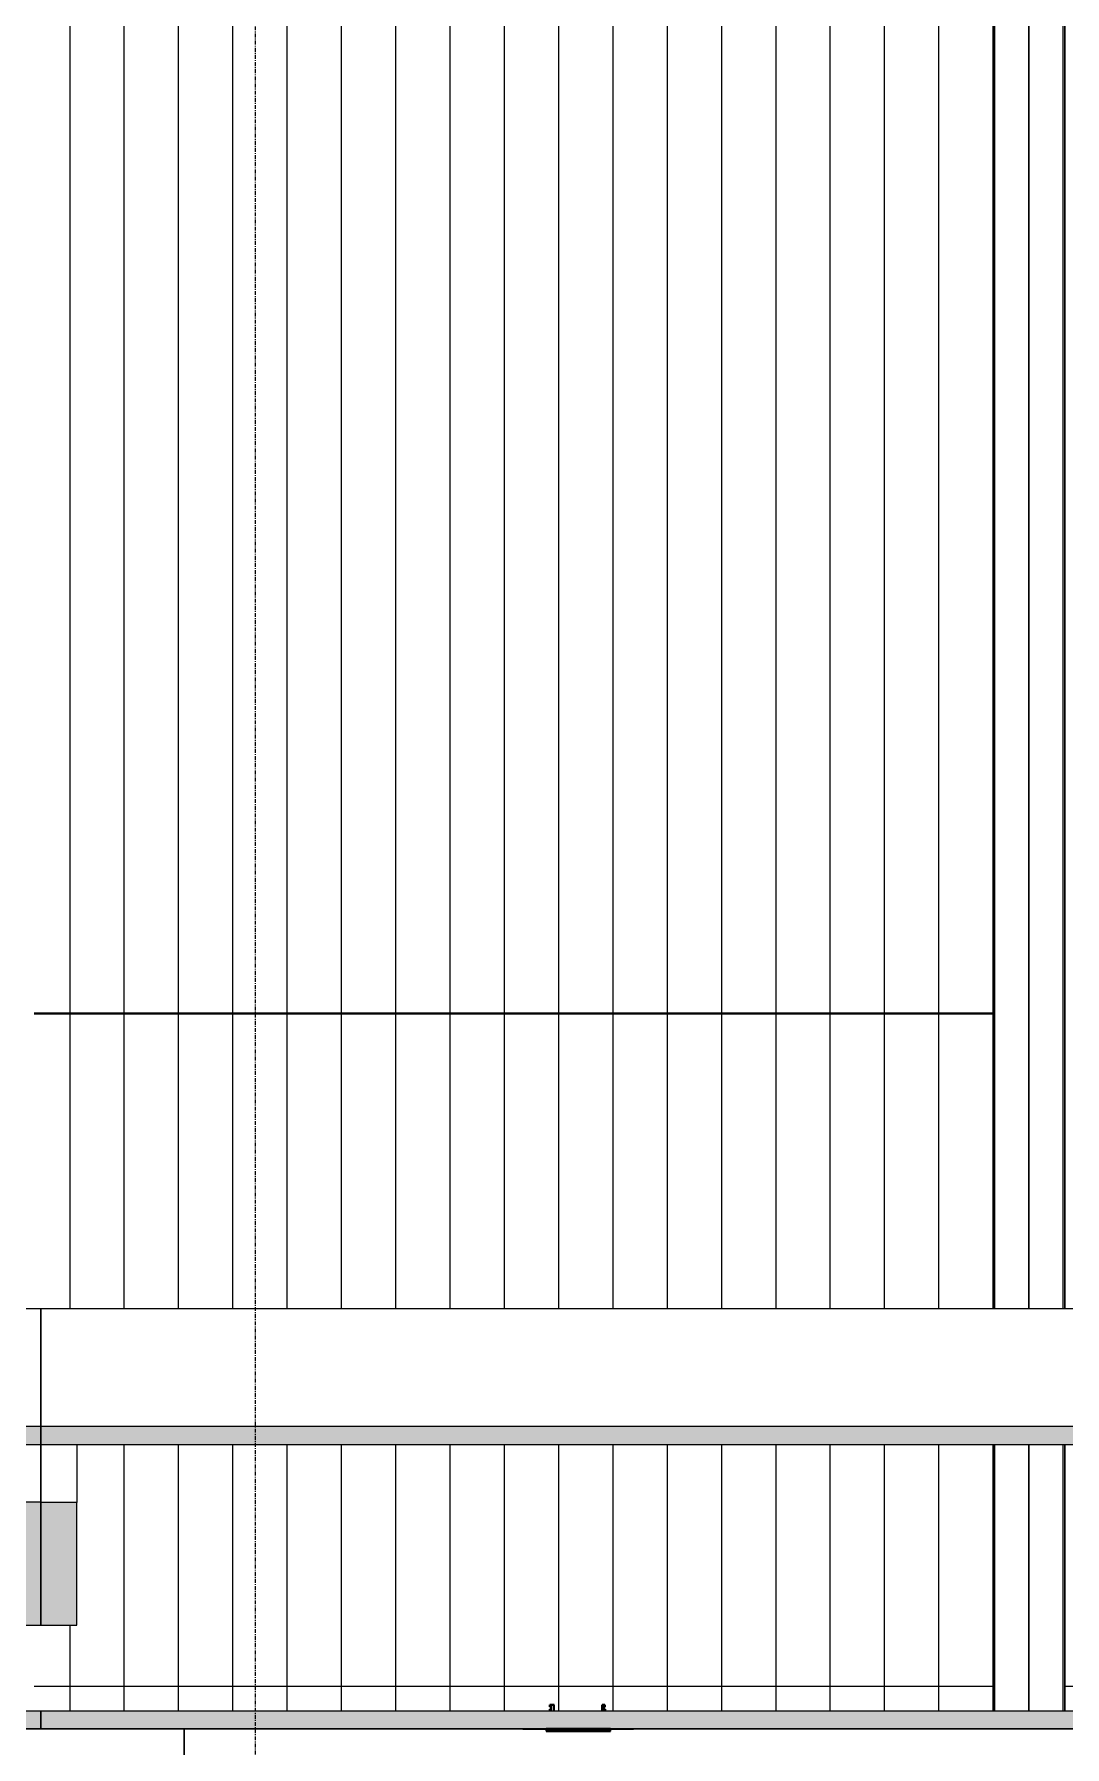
# Model space of a CAD drawing. Header units: millimetres. Extents: x -153298 to 620751, y -313239 to 250031.
# Drawn here: x 90058 to 91499, y -290922 to -288528 of the extents above; entities that cross this region are included whole.
import ezdxf

# ---------------------------------------------------------------- set-up
doc = ezdxf.new("R2010")
doc.units = ezdxf.units.MM
doc.linetypes.add('DPA_Grid _ Level 100', pattern=[10, 5.5, -1.6, 1.3, -1.6])
for name, color, linetype, lineweight in [('A-GENM', 7, 'Continuous', 9), ('A-GLAZ-CURT', 7, 'Continuous', 9), ('E-LITE-EQPM', 7, 'Continuous', 35), ('S-GRID', 7, 'Continuous', 0), ('WALL-E', 7, 'Continuous', 35)]:
    doc.layers.add(name, color=color, linetype=linetype, lineweight=lineweight)

# ---------------------------------------------------------------- blocks, each defined once
blk = doc.blocks.new('DPA_CP_Entrance Louver Grill Vertical Z - Louver Grill Vertical Z-V4-2120-01 ENTRANCE 1 SECTION A')
at = {"layer": 'A-GLAZ-CURT', "color": 7}
for p, q in [((-891801.3, 111695.1), (-891801.3, 106137.3)), ((-891801.3, 111695.1), (-891801.3, 106137.3)), ((-891801.3, 106137.3), (-891801.3, 111695.1)), ((-891801.3, 106137.3), (-891801.3, 111695.1)), ((-891753.3, 106137.3), (-891753.3, 111695.1)), ((-891753.3, 106137.3), (-891753.3, 111695.1)), ((-891751.3, 106137.3), (-891751.3, 111695.1)), ((-891751.3, 111695.1), (-891751.3, 106137.3)), ((-891751.3, 106137.3), (-891751.3, 111695.1)), ((-891751.3, 111695.1), (-891751.3, 106137.3)), ((-891801.3, 105947.7), (-891801.3, 105575)), ((-891801.3, 105947.7), (-891801.3, 105575)), ((-891801.3, 105575), (-891801.3, 105947.7)), ((-891801.3, 105575), (-891801.3, 105947.7)), ((-891753.3, 105575), (-891753.3, 105947.7)), ((-891753.3, 105575), (-891753.3, 105947.7)), ((-891751.3, 105610), (-891751.3, 105947.7)), ((-891751.3, 105947.7), (-891751.3, 105610)), ((-891751.3, 105575), (-891751.3, 105947.7)), ((-891751.3, 105947.7), (-891751.3, 105575)), ((-891801.3, 105575), (-891801.3, 105610)), ((-891801.3, 105610), (-891801.3, 105575)), ((-891751.3, 105610), (-890410.7, 105610)), ((-891751.3, 105610), (-890410.7, 105610)), ((-891751.3, 105550), (-891801.3, 105550)), ((-891801.3, 105550), (-891751.3, 105550)), ((-891753.3, 105550), (-891801.3, 105550)), ((-891801.3, 105550), (-891751.3, 105550)), ((-890957.4, 105550), (-891801.3, 105550)), ((-891801.3, 105550), (-890957.4, 105550)), ((-891751.3, 105550), (-891753.3, 105550))]:
    blk.add_line(p, q, dxfattribs=at)
blk = doc.blocks.new('DPA_CP_Entrance Louver Grill Vertical Z - Louver Grill Vertical Z-V5-2120-01 ENTRANCE 1 SECTION A')
at = {"layer": 'A-GLAZ-CURT', "color": 7}
for p, q in [((-891851.3, 111695.1), (-891851.3, 106137.3)), ((-891851.3, 111695.1), (-891851.3, 106137.3)), ((-891851.3, 106137.3), (-891851.3, 111695.1)), ((-891851.3, 111695.1), (-891851.3, 106137.3)), ((-891849.3, 111695.1), (-891849.3, 106137.3)), ((-891849.3, 111695.1), (-891849.3, 106137.3)), ((-891801.3, 106137.3), (-891801.3, 111695.1)), ((-891801.3, 111695.1), (-891801.3, 106137.3)), ((-891801.3, 111695.1), (-891801.3, 106137.3)), ((-891801.3, 111695.1), (-891801.3, 106137.3)), ((-891851.3, 105947.7), (-891851.3, 105610)), ((-891851.3, 105947.7), (-891851.3, 105610)), ((-891851.3, 105575), (-891851.3, 105947.7)), ((-891851.3, 105947.7), (-891851.3, 105575)), ((-891849.3, 105947.7), (-891849.3, 105575)), ((-891849.3, 105947.7), (-891849.3, 105575)), ((-891801.3, 105575), (-891801.3, 105947.7)), ((-891801.3, 105947.7), (-891801.3, 105575)), ((-891801.3, 105947.7), (-891801.3, 105575)), ((-891801.3, 105947.7), (-891801.3, 105575)), ((-893191.8, 105610), (-891851.3, 105610)), ((-893191.8, 105610), (-891851.3, 105610)), ((-891801.3, 105575), (-891801.3, 105610)), ((-891801.3, 105610), (-891801.3, 105575)), ((-892457.4, 105550), (-893241.8, 105550)), ((-893241.8, 105550), (-892457.4, 105550)), ((-891801.3, 105550), (-892405.4, 105550)), ((-892405.4, 105550), (-891801.3, 105550)), ((-891801.3, 105550), (-891851.3, 105550)), ((-891851.3, 105550), (-891801.3, 105550)), ((-891851.3, 105550), (-891801.3, 105550)), ((-891849.3, 105550), (-891851.3, 105550)), ((-891801.3, 105550), (-891849.3, 105550))]:
    blk.add_line(p, q, dxfattribs=at)
blk = doc.blocks.new('GM_Louver Grill Vertical Z - Z Profile-V67-2120-01 ENTRANCE 1 SECTION A')
at = {"layer": 'A-GENM', "color": 7}
for p, q in [((-893065.9, 106137.3), (-893065.9, 111732)), ((-893065.9, 105575), (-893065.9, 105947.7))]:
    blk.add_line(p, q, dxfattribs=at)
blk = doc.blocks.new('GM_Louver Grill Vertical Z - Z Profile-V68-2120-01 ENTRANCE 1 SECTION A')
at = {"layer": 'A-GENM', "color": 7}
for p, q in [((-892990, 106137.3), (-892990, 111695.1)), ((-892990, 105575), (-892990, 105947.7))]:
    blk.add_line(p, q, dxfattribs=at)
blk = doc.blocks.new('GM_Louver Grill Vertical Z - Z Profile-V69-2120-01 ENTRANCE 1 SECTION A')
at = {"layer": 'A-GENM', "color": 7}
for p, q in [((-892914.1, 106137.3), (-892914.1, 111695.1)), ((-892914.1, 105575), (-892914.1, 105947.7))]:
    blk.add_line(p, q, dxfattribs=at)
blk = doc.blocks.new('GM_Louver Grill Vertical Z - Z Profile-V70-2120-01 ENTRANCE 1 SECTION A')
at = {"layer": 'A-GENM', "color": 7}
for p, q in [((-892838.2, 106137.3), (-892838.2, 111722.5)), ((-892838.2, 105575), (-892838.2, 105947.7))]:
    blk.add_line(p, q, dxfattribs=at)
blk = doc.blocks.new('GM_Louver Grill Vertical Z - Z Profile-V71-2120-01 ENTRANCE 1 SECTION A')
at = {"layer": 'A-GENM', "color": 7}
for p, q in [((-892762.2, 106137.3), (-892762.2, 111778.7)), ((-892762.2, 105575), (-892762.2, 105947.7))]:
    blk.add_line(p, q, dxfattribs=at)
blk = doc.blocks.new('GM_Louver Grill Vertical Z - Z Profile-V72-2120-01 ENTRANCE 1 SECTION A')
at = {"layer": 'A-GENM', "color": 7}
for p, q in [((-892686.3, 106137.3), (-892686.3, 111695.1)), ((-892686.3, 105575), (-892686.3, 105947.7))]:
    blk.add_line(p, q, dxfattribs=at)
blk = doc.blocks.new('GM_Louver Grill Vertical Z - Z Profile-V73-2120-01 ENTRANCE 1 SECTION A')
at = {"layer": 'A-GENM', "color": 7}
for p, q in [((-892610.4, 106137.3), (-892610.4, 111695.1)), ((-892610.4, 105575), (-892610.4, 105947.7))]:
    blk.add_line(p, q, dxfattribs=at)
blk = doc.blocks.new('GM_Louver Grill Vertical Z - Z Profile-V74-2120-01 ENTRANCE 1 SECTION A')
at = {"layer": 'A-GENM', "color": 7}
for p, q in [((-892534.5, 106137.3), (-892534.5, 111780.3)), ((-892534.5, 105575), (-892534.5, 105947.7))]:
    blk.add_line(p, q, dxfattribs=at)
blk = doc.blocks.new('GM_Louver Grill Vertical Z - Z Profile-V75-2120-01 ENTRANCE 1 SECTION A')
at = {"layer": 'A-GENM', "color": 7}
for p, q in [((-892458.6, 106137.3), (-892458.6, 111695.1)), ((-892458.6, 105575), (-892458.6, 105947.7))]:
    blk.add_line(p, q, dxfattribs=at)
blk = doc.blocks.new('GM_Louver Grill Vertical Z - Z Profile-V76-2120-01 ENTRANCE 1 SECTION A')
at = {"layer": 'A-GENM', "color": 7}
for p, q in [((-892382.7, 106137.3), (-892382.7, 111695.1)), ((-892382.7, 105575), (-892382.7, 105947.7))]:
    blk.add_line(p, q, dxfattribs=at)
blk = doc.blocks.new('GM_Louver Grill Vertical Z - Z Profile-V77-2120-01 ENTRANCE 1 SECTION A')
at = {"layer": 'A-GENM', "color": 7}
for p, q in [((-892306.8, 106137.3), (-892306.8, 111717.8)), ((-892306.8, 105575), (-892306.8, 105947.7))]:
    blk.add_line(p, q, dxfattribs=at)
blk = doc.blocks.new('GM_Louver Grill Vertical Z - Z Profile-V78-2120-01 ENTRANCE 1 SECTION A')
at = {"layer": 'A-GENM', "color": 7}
for p, q in [((-892230.8, 106137.3), (-892230.8, 111699)), ((-892230.8, 105575), (-892230.8, 105947.7))]:
    blk.add_line(p, q, dxfattribs=at)
blk = doc.blocks.new('GM_Louver Grill Vertical Z - Z Profile-V79-2120-01 ENTRANCE 1 SECTION A')
at = {"layer": 'A-GENM', "color": 7}
for p, q in [((-892154.9, 106137.3), (-892154.9, 111695.2)), ((-892154.9, 105575), (-892154.9, 105947.7))]:
    blk.add_line(p, q, dxfattribs=at)
blk = doc.blocks.new('GM_Louver Grill Vertical Z - Z Profile-V80-2120-01 ENTRANCE 1 SECTION A')
at = {"layer": 'A-GENM', "color": 7}
for p, q in [((-892079, 106137.3), (-892079, 111711.9)), ((-892079, 105575), (-892079, 105947.7))]:
    blk.add_line(p, q, dxfattribs=at)
blk = doc.blocks.new('GM_Louver Grill Vertical Z - Z Profile-V81-2120-01 ENTRANCE 1 SECTION A')
at = {"layer": 'A-GENM', "color": 7}
for p, q in [((-892003.1, 106137.3), (-892003.1, 111828.8)), ((-892003.1, 105575), (-892003.1, 105947.7))]:
    blk.add_line(p, q, dxfattribs=at)
blk = doc.blocks.new('GM_Louver Grill Vertical Z - Z Profile-V82-2120-01 ENTRANCE 1 SECTION A')
at = {"layer": 'A-GENM', "color": 7}
for p, q in [((-891927.2, 106137.3), (-891927.2, 111695.1)), ((-891927.2, 105575), (-891927.2, 105947.7))]:
    blk.add_line(p, q, dxfattribs=at)
blk = doc.blocks.new('GM_Louver Grill Vertical Z - Z Profile-V83-2120-01 ENTRANCE 1 SECTION A')
at = {"layer": 'A-GENM', "color": 7}
for p, q in [((-893141.8, 106137.3), (-893141.8, 111695.1)), ((-893141.8, 105575), (-893141.8, 105695))]:
    blk.add_line(p, q, dxfattribs=at)
blk = doc.blocks.new('GM_Louver Grill Vertical Z - Z Profile-V84-2120-01 ENTRANCE 1 SECTION A')
at = {"layer": 'A-GENM', "color": 7}
for p, q in [((-891851.3, 106137.3), (-891851.3, 111695.1)), ((-891851.3, 105575), (-891851.3, 105947.7))]:
    blk.add_line(p, q, dxfattribs=at)
blk = doc.blocks.new('System Panel - Facade_Solid Panel 100mm-18344664-2120-01 ENTRANCE 1 SECTION A')
at = {"layer": 'A-GLAZ-CURT', "color": 7}
for p, q in [((-892982.4, 105550), (-893905.4, 105550)), ((-893905.4, 105550), (-892982.4, 105550)), ((-892982.4, 103450), (-892982.4, 105550)), ((-892982.4, 105550), (-892982.4, 103450))]:
    blk.add_line(p, q, dxfattribs=at)
blk = doc.blocks.new('System Panel - Facade_Solid Panel 100mm-V363-2120-01 ENTRANCE 1 SECTION A')
at = {"layer": 'A-GLAZ-CURT', "color": 7}
for p, q in [((-892457.4, 105550), (-892982.4, 105550)), ((-892982.4, 105550), (-892982.4, 103450)), ((-892982.4, 103450), (-892982.4, 105550)), ((-892982.4, 105550), (-892457.4, 105550)), ((-891482.4, 105550), (-892405.4, 105550)), ((-892405.4, 105550), (-891482.4, 105550))]:
    blk.add_line(p, q, dxfattribs=at)
blk = doc.blocks.new('DPA_CP_Entrance Canopy Lower - Depth 4200-17954607-2120-01 ENTRANCE 1 SECTION A')
at = {"layer": 'A-GLAZ-CURT'}
for points in [[(-893543.5, 105947.7), (-893182.4, 105947.7), (-893182.4, 105972.8), (-894682.4, 105972.8), (-894682.4, 105947.7), (-894012.3, 105947.7)], [(-894632.4, 105695), (-894632.4, 105866.6), (-894682.4, 105866.6), (-894682.4, 105695)], [(-893182.4, 105695), (-893182.4, 105866.9), (-893232.4, 105866.9), (-893232.4, 105695)], [(-893543.5, 105550), (-893182.4, 105550), (-893182.4, 105575), (-894682.4, 105575), (-894682.4, 105550), (-893777.9, 105550)]]:
    blk.add_hatch(color=7, dxfattribs=at).paths.add_polyline_path(points)
at = {"layer": 'A-GLAZ-CURT', "color": 7}
for p, q in [((-893182.4, 106137.3), (-894682.4, 106137.3)), ((-894682.4, 105972.8), (-894682.4, 106137.3)), ((-893182.4, 106137.3), (-893182.4, 105972.8)), ((-894682.4, 105866.6), (-894682.4, 106034.7)), ((-893182.4, 106036.7), (-893182.4, 105866.9)), ((-893182.4, 105972.8), (-894682.4, 105972.8)), ((-894682.4, 105972.8), (-894682.4, 105947.7)), ((-893182.4, 105947.7), (-893182.4, 105972.8)), ((-894682.4, 105947.7), (-893182.4, 105947.7)), ((-894632.4, 105947.7), (-894632.4, 105866.6)), ((-893232.4, 105866.9), (-893232.4, 105947.7)), ((-894682.4, 105866.6), (-894682.4, 105695)), ((-894632.4, 105866.6), (-894682.4, 105866.6)), ((-894632.4, 105695), (-894632.4, 105866.6)), ((-893232.4, 105866.9), (-893232.4, 105695)), ((-893182.4, 105866.9), (-893232.4, 105866.9)), ((-893182.4, 105695), (-893182.4, 105866.9)), ((-894682.4, 105695), (-894632.4, 105695)), ((-893232.4, 105695), (-893182.4, 105695)), ((-893182.4, 105575), (-894682.4, 105575)), ((-894682.4, 105575), (-894682.4, 105550)), ((-893182.4, 105550), (-893182.4, 105575)), ((-894682.4, 105550), (-893182.4, 105550))]:
    blk.add_line(p, q, dxfattribs=at)
blk = doc.blocks.new('DPA_CP_Entrance Canopy Lower - Depth 4200-V386-2120-01 ENTRANCE 1 SECTION A')
at = {"layer": 'A-GLAZ-CURT'}
for points in [[(-891902.7, 105947.7), (-891682.4, 105947.7), (-891682.4, 105972.8), (-893182.4, 105972.8), (-893182.4, 105947.7), (-892137.1, 105947.7)], [(-893132.4, 105695), (-893132.4, 105866.6), (-893182.4, 105866.6), (-893182.4, 105695)], [(-891682.4, 105695), (-891682.4, 105866.9), (-891732.4, 105866.9), (-891732.4, 105695)], [(-891902.7, 105550), (-891682.4, 105550), (-891682.4, 105575), (-893182.4, 105575), (-893182.4, 105550), (-892137.1, 105550)]]:
    blk.add_hatch(color=7, dxfattribs=at).paths.add_polyline_path(points)
at = {"layer": 'A-GLAZ-CURT', "color": 7}
for p, q in [((-891682.4, 106137.3), (-893182.4, 106137.3)), ((-893182.4, 105972.8), (-893182.4, 106137.3)), ((-891682.4, 106137.3), (-891682.4, 105972.8)), ((-893182.4, 105866.6), (-893182.4, 106034.7)), ((-891682.4, 106036.7), (-891682.4, 105866.9)), ((-891682.4, 105972.8), (-893182.4, 105972.8)), ((-893182.4, 105972.8), (-893182.4, 105947.7)), ((-891682.4, 105947.7), (-891682.4, 105972.8)), ((-893182.4, 105947.7), (-891682.4, 105947.7)), ((-893132.4, 105947.7), (-893132.4, 105866.6)), ((-891732.4, 105866.9), (-891732.4, 105947.7)), ((-893182.4, 105866.6), (-893182.4, 105695)), ((-893132.4, 105866.6), (-893182.4, 105866.6)), ((-893132.4, 105695), (-893132.4, 105866.6)), ((-891732.4, 105866.9), (-891732.4, 105695)), ((-891682.4, 105866.9), (-891732.4, 105866.9)), ((-891682.4, 105695), (-891682.4, 105866.9)), ((-893182.4, 105695), (-893132.4, 105695)), ((-891732.4, 105695), (-891682.4, 105695)), ((-891682.4, 105575), (-893182.4, 105575)), ((-893182.4, 105575), (-893182.4, 105550)), ((-891682.4, 105550), (-891682.4, 105575)), ((-893182.4, 105550), (-891682.4, 105550))]:
    blk.add_line(p, q, dxfattribs=at)
blk = doc.blocks.new('D1 - D1-V387-2120-01 ENTRANCE 1 SECTION A')
at = {"layer": 'E-LITE-EQPM', "color": 7}
for p, q in [((-887971.7, 105577.7), (-887971.7, 105575)), ((-887971, 105584), (-887967.1, 105584)), ((-887971, 105581.1), (-887971, 105584)), ((-887969.7, 105581.1), (-887971, 105581.1)), ((-887967.1, 105584), (-887970.9, 105584)), ((-887970.9, 105584), (-887968.9, 105584)), ((-887970.9, 105584), (-887970.9, 105581.1)), ((-887970.9, 105581.1), (-887969.7, 105581.1)), ((-887969.9, 105577.7), (-887969.9, 105581.1)), ((-887969.7, 105577.7), (-887969.9, 105577.7)), ((-887969.7, 105581.1), (-887969.7, 105577.7)), ((-887965.1, 105584), (-887969.2, 105584)), ((-887969.2, 105577.4), (-887969.2, 105576.2)), ((-887968.9, 105584), (-887965.1, 105584)), ((-887968.9, 105575), (-887968.9, 105584)), ((-887965.1, 105575), (-887965.1, 105584)), ((-887965.1, 105575), (-887965.1, 105584)), ((-887896, 105584), (-887897.7, 105584)), ((-887897.7, 105584), (-887896, 105584)), ((-887897.7, 105575), (-887897.7, 105584)), ((-887897.7, 105575), (-887897.7, 105584)), ((-887894.1, 105584), (-887896, 105584)), ((-887896, 105584), (-887894.1, 105584)), ((-887896, 105584), (-887896, 105581.1)), ((-887896, 105575), (-887896, 105584)), ((-887895.7, 105584), (-887894.1, 105584)), ((-887894.1, 105584), (-887895.7, 105584)), ((-887895.7, 105584), (-887895.7, 105582.6)), ((-887895.7, 105582.6), (-887895.7, 105584)), ((-887894.1, 105581.1), (-887895.2, 105581.1)), ((-887895.2, 105581.1), (-887895.2, 105577.7)), ((-887895.2, 105577.7), (-887895.2, 105581.1)), ((-887895.2, 105581.1), (-887894.1, 105581.1)), ((-887895.2, 105577.7), (-887895.2, 105577.7)), ((-887894.1, 105584), (-887894.1, 105581.1)), ((-887894.1, 105581.1), (-887894.1, 105584)), ((-887893.4, 105575), (-887893.4, 105577.7)), ((-888008.9, 105550), (-887957.4, 105550)), ((-887976.4, 105550), (-887976.4, 105547)), ((-887976.4, 105550), (-887958.1, 105550)), ((-887886.4, 105550), (-887976.4, 105550)), ((-887976.4, 105547), (-887886.4, 105547)), ((-887886.4, 105547), (-887976.4, 105547)), ((-887971.4, 105550), (-887969.2, 105550)), ((-887968.9, 105550), (-887971.3, 105550)), ((-887969.4, 105550), (-887958.3, 105550)), ((-887893.4, 105550), (-887969.4, 105550)), ((-887969.2, 105550), (-887965.1, 105550)), ((-887965.1, 105550), (-887968.9, 105550)), ((-887968.4, 105550), (-887958.3, 105550)), ((-887894.4, 105550), (-887968.4, 105550)), ((-887965.1, 105550), (-887967.2, 105550)), ((-887967.2, 105550), (-887965.1, 105550)), ((-887959.2, 105550), (-887967.1, 105550)), ((-887967.1, 105550), (-887893.4, 105550)), ((-887966.4, 105547), (-887896.4, 105547)), ((-887896.4, 105547), (-887966.4, 105547)), ((-887965.6, 105549), (-887965.6, 105547)), ((-887965.6, 105547), (-887897.2, 105547)), ((-887897.2, 105547), (-887965.6, 105547)), ((-887961.4, 105550), (-887958.5, 105550)), ((-887901.4, 105550), (-887961.4, 105550)), ((-887960.4, 105550), (-887958.7, 105550)), ((-887902.4, 105550), (-887960.4, 105550)), ((-887958.4, 105550), (-887904.4, 105550)), ((-887958.4, 105547), (-887904.4, 105547)), ((-887904.4, 105547), (-887958.4, 105547)), ((-887957.4, 105547), (-887905.4, 105547)), ((-887905.4, 105547), (-887957.4, 105547)), ((-887955.4, 105547), (-887907.4, 105547)), ((-887907.4, 105547), (-887955.4, 105547)), ((-887955.3, 105547), (-887907.4, 105547)), ((-887907.4, 105547), (-887955.3, 105547)), ((-887953.3, 105547), (-887909.4, 105547)), ((-887909.4, 105547), (-887953.3, 105547)), ((-887905.4, 105550), (-887853.9, 105550)), ((-887893.4, 105550), (-887904.8, 105550)), ((-887904.4, 105550), (-887904.7, 105550)), ((-887904.7, 105550), (-887886.4, 105550)), ((-887904.5, 105550), (-887894.4, 105550)), ((-887904.5, 105550), (-887893.4, 105550)), ((-887904.2, 105550), (-887901.4, 105550)), ((-887904, 105550), (-887902.4, 105550)), ((-887896, 105550), (-887897.7, 105550)), ((-887897.7, 105550), (-887895.6, 105550)), ((-887895.6, 105550), (-887897.7, 105550)), ((-887897.7, 105550), (-887896, 105550)), ((-887897.2, 105547), (-887897.2, 105549)), ((-887896, 105550), (-887893.7, 105550)), ((-887893.7, 105550), (-887896, 105550)), ((-887886.4, 105547), (-887886.4, 105550))]:
    blk.add_line(p, q, dxfattribs=at)

msp = doc.modelspace()

# ---------------------------------------------------------------- linework, layer by layer
at = {"color": 7}
msp.add_lwpolyline([(88568.6559, -282500.0016), (101532.88, -282500.0016), (101532.88, -290896.753), (88568.6559, -290896.753)], close=True, dxfattribs=at)
at = {"layer": 'S-GRID', "color": 7, "linetype": 'DPA_Grid _ Level 100'}
msp.add_line((90367.88, -309692.5036), (90367.88, -276432.3847), dxfattribs=at)
at = {"layer": 'WALL-E', "color": 7}
for p, q in [((90058.4355, -289896.753), (91398.9911, -289896.753)), ((91398.9911, -289896.753), (90058.4355, -289896.753))]:
    msp.add_line(p, q, dxfattribs=at)

# ---------------------------------------------------------------- block references
at = {"layer": 'A-GENM', "color": 7}
for name in ['GM_Louver Grill Vertical Z - Z Profile-V83-2120-01 ENTRANCE 1 SECTION A', 'GM_Louver Grill Vertical Z - Z Profile-V67-2120-01 ENTRANCE 1 SECTION A', 'GM_Louver Grill Vertical Z - Z Profile-V68-2120-01 ENTRANCE 1 SECTION A', 'GM_Louver Grill Vertical Z - Z Profile-V69-2120-01 ENTRANCE 1 SECTION A', 'GM_Louver Grill Vertical Z - Z Profile-V70-2120-01 ENTRANCE 1 SECTION A', 'GM_Louver Grill Vertical Z - Z Profile-V71-2120-01 ENTRANCE 1 SECTION A', 'GM_Louver Grill Vertical Z - Z Profile-V72-2120-01 ENTRANCE 1 SECTION A', 'GM_Louver Grill Vertical Z - Z Profile-V73-2120-01 ENTRANCE 1 SECTION A', 'GM_Louver Grill Vertical Z - Z Profile-V74-2120-01 ENTRANCE 1 SECTION A', 'GM_Louver Grill Vertical Z - Z Profile-V75-2120-01 ENTRANCE 1 SECTION A', 'GM_Louver Grill Vertical Z - Z Profile-V76-2120-01 ENTRANCE 1 SECTION A', 'GM_Louver Grill Vertical Z - Z Profile-V77-2120-01 ENTRANCE 1 SECTION A', 'GM_Louver Grill Vertical Z - Z Profile-V78-2120-01 ENTRANCE 1 SECTION A', 'GM_Louver Grill Vertical Z - Z Profile-V79-2120-01 ENTRANCE 1 SECTION A', 'GM_Louver Grill Vertical Z - Z Profile-V80-2120-01 ENTRANCE 1 SECTION A', 'GM_Louver Grill Vertical Z - Z Profile-V81-2120-01 ENTRANCE 1 SECTION A', 'GM_Louver Grill Vertical Z - Z Profile-V82-2120-01 ENTRANCE 1 SECTION A', 'GM_Louver Grill Vertical Z - Z Profile-V84-2120-01 ENTRANCE 1 SECTION A']:
    msp.add_blockref(name, (983250.2539, -396446.753), dxfattribs=at)
at = {"layer": 'A-GLAZ-CURT', "color": 7}
for name in ['DPA_CP_Entrance Louver Grill Vertical Z - Louver Grill Vertical Z-V5-2120-01 ENTRANCE 1 SECTION A', 'DPA_CP_Entrance Louver Grill Vertical Z - Louver Grill Vertical Z-V4-2120-01 ENTRANCE 1 SECTION A', 'DPA_CP_Entrance Canopy Lower - Depth 4200-17954607-2120-01 ENTRANCE 1 SECTION A', 'DPA_CP_Entrance Canopy Lower - Depth 4200-V386-2120-01 ENTRANCE 1 SECTION A', 'System Panel - Facade_Solid Panel 100mm-18344664-2120-01 ENTRANCE 1 SECTION A', 'System Panel - Facade_Solid Panel 100mm-V363-2120-01 ENTRANCE 1 SECTION A']:
    msp.add_blockref(name, (983250.2539, -396446.753), dxfattribs=at)
at = {"layer": 'E-LITE-EQPM', "color": 7}
msp.add_blockref('D1 - D1-V387-2120-01 ENTRANCE 1 SECTION A', (978750.2539, -396446.753), dxfattribs=at)

doc.saveas('drawing.dxf')
